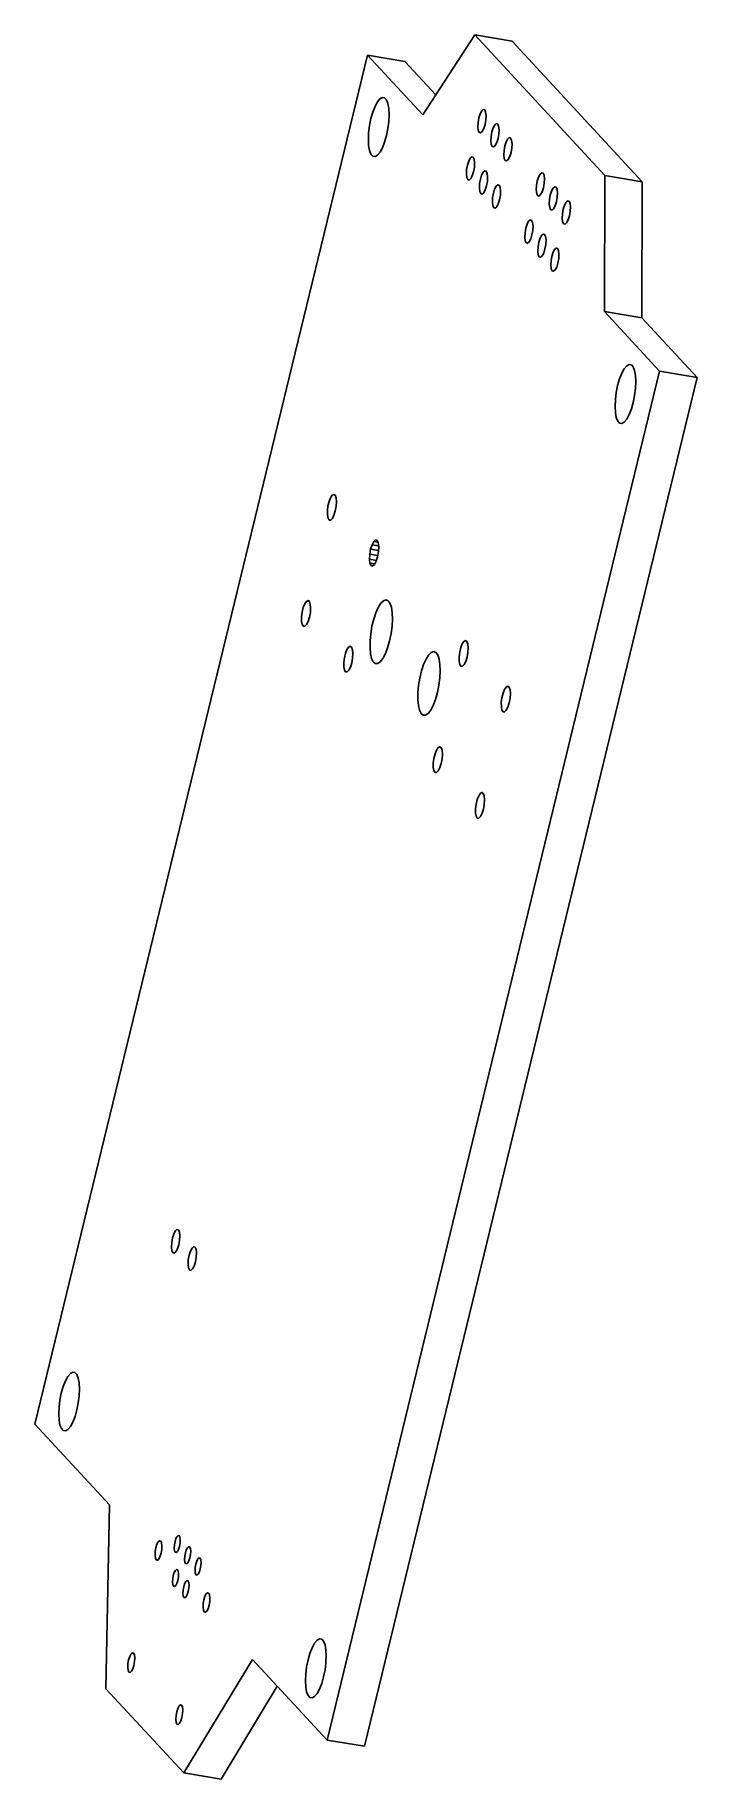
# Paper-space layout '_Right' of a CAD drawing. Header units: millimetres. Extents: x -12.3 to 14.3, y 42.8 to 112.8.
import ezdxf

# ---------------------------------------------------------------- set-up
doc = ezdxf.new("R2010")
doc.units = ezdxf.units.MM

psp = doc.layouts.new('_Right')

# ---------------------------------------------------------------- linework, layer by layer
at = {"color": 7, "linetype": 'Continuous', "lineweight": 25}
for p, q in [((5.358, 112.758), (3.27, 109.543)), ((10.573, 107.111), (5.358, 112.758)), ((5.358, 112.758), (6.859, 112.511)), ((12.074, 106.864), (6.859, 112.511)), ((1.057, 111.939), (-12.273, 57.01)), ((3.27, 109.543), (1.057, 111.939)), ((2.558, 111.692), (1.057, 111.939)), ((3.796, 110.353), (2.558, 111.692)), ((10.556, 101.652), (10.573, 107.111)), ((12.074, 106.864), (10.573, 107.111)), ((12.057, 101.406), (12.074, 106.864)), ((12.768, 99.257), (10.556, 101.652)), ((12.057, 101.406), (10.556, 101.652)), ((14.269, 99.011), (12.057, 101.406)), ((-0.562, 44.328), (12.768, 99.257)), ((0.939, 44.082), (14.269, 99.011)), ((14.269, 99.011), (12.768, 99.257)), ((1.31, 92.433), (1.24, 92.301)), ((1.31, 92.433), (1.382, 92.494)), ((1.31, 92.433), (1.476, 92.406)), ((1.445, 92.475), (1.382, 92.494)), ((1.445, 92.475), (1.489, 92.379)), ((1.146, 91.914), (1.136, 91.716)), ((1.136, 91.716), (1.155, 91.557)), ((1.136, 91.716), (1.415, 91.67)), ((1.183, 92.119), (1.146, 91.914)), ((1.146, 91.914), (1.469, 91.861)), ((1.24, 92.301), (1.183, 92.119)), ((1.183, 92.119), (1.5, 92.067)), ((1.24, 92.301), (1.503, 92.258)), ((1.404, 91.635), (1.461, 91.817)), ((1.461, 91.817), (1.498, 92.022)), ((1.507, 92.22), (1.489, 92.379)), ((1.498, 92.022), (1.507, 92.22)), ((1.155, 91.557), (1.199, 91.461)), ((1.155, 91.557), (1.346, 91.526)), ((1.199, 91.461), (1.261, 91.442)), ((1.199, 91.461), (1.27, 91.449)), ((1.261, 91.442), (1.333, 91.503)), ((1.333, 91.503), (1.404, 91.635)), ((-12.273, 57.01), (-9.281, 53.769)), ((-9.281, 53.769), (-9.427, 46.394)), ((-6.304, 43.012), (-3.555, 47.569)), ((-3.555, 47.569), (-0.562, 44.328)), ((-9.427, 46.394), (-6.304, 43.012)), ((-4.804, 42.766), (-2.557, 46.489)), ((0.939, 44.082), (-0.562, 44.328)), ((-4.804, 42.766), (-6.304, 43.012))]:
    psp.add_line(p, q, dxfattribs=at)
at = {"color": 7, "linetype": 'Continuous', "lineweight": 25, "flags": 128}
for points in [[(1.821, 108.72), (1.746, 108.458), (1.657, 108.231), (1.56, 108.052), (1.459, 107.931), (1.362, 107.876), (1.273, 107.89), (1.197, 107.971), (1.14, 108.116), (1.104, 108.315), (1.092, 108.558), (1.104, 108.83), (1.139, 109.115), (1.196, 109.397), (1.271, 109.659), (1.36, 109.886), (1.458, 110.065), (1.558, 110.186), (1.656, 110.241), (1.745, 110.227), (1.82, 110.146), (1.877, 110.001), (1.913, 109.802), (1.925, 109.559), (1.913, 109.287), (1.878, 109.002), (1.821, 108.72)], [(5.77, 109.161), (5.719, 108.999), (5.656, 108.882), (5.593, 108.828), (5.537, 108.845), (5.498, 108.93), (5.481, 109.071), (5.49, 109.246), (5.522, 109.429), (5.574, 109.591), (5.636, 109.707), (5.7, 109.762), (5.755, 109.745), (5.794, 109.659), (5.811, 109.518), (5.802, 109.343), (5.77, 109.161)], [(6.29, 108.597), (6.239, 108.435), (6.177, 108.318), (6.113, 108.264), (6.057, 108.281), (6.018, 108.367), (6.002, 108.508), (6.011, 108.683), (6.043, 108.865), (6.094, 109.027), (6.156, 109.144), (6.22, 109.198), (6.276, 109.181), (6.315, 109.095), (6.331, 108.954), (6.323, 108.78), (6.29, 108.597)], [(6.811, 108.034), (6.759, 107.872), (6.697, 107.755), (6.633, 107.701), (6.578, 107.718), (6.539, 107.803), (6.522, 107.944), (6.531, 108.119), (6.563, 108.301), (6.615, 108.463), (6.677, 108.58), (6.741, 108.634), (6.796, 108.617), (6.835, 108.532), (6.852, 108.391), (6.843, 108.216), (6.811, 108.034)], [(5.31, 107.267), (5.259, 107.105), (5.197, 106.988), (5.133, 106.934), (5.077, 106.951), (5.038, 107.036), (5.022, 107.177), (5.03, 107.352), (5.063, 107.534), (5.114, 107.696), (5.176, 107.813), (5.24, 107.867), (5.296, 107.85), (5.335, 107.765), (5.351, 107.624), (5.342, 107.449), (5.31, 107.267)], [(5.83, 106.703), (5.779, 106.541), (5.717, 106.424), (5.653, 106.37), (5.598, 106.387), (5.559, 106.473), (5.542, 106.614), (5.551, 106.788), (5.583, 106.971), (5.634, 107.133), (5.697, 107.25), (5.76, 107.304), (5.816, 107.287), (5.855, 107.201), (5.871, 107.06), (5.863, 106.885), (5.83, 106.703)], [(8.112, 106.624), (8.061, 106.462), (7.998, 106.346), (7.935, 106.291), (7.879, 106.308), (7.84, 106.394), (7.824, 106.535), (7.832, 106.71), (7.865, 106.892), (7.916, 107.054), (7.978, 107.171), (8.042, 107.225), (8.097, 107.208), (8.136, 107.123), (8.153, 106.982), (8.144, 106.807), (8.112, 106.624)], [(6.351, 106.139), (6.3, 105.977), (6.238, 105.861), (6.174, 105.806), (6.118, 105.823), (6.079, 105.909), (6.063, 106.05), (6.071, 106.225), (6.104, 106.407), (6.155, 106.569), (6.217, 106.686), (6.281, 106.74), (6.337, 106.723), (6.376, 106.638), (6.392, 106.497), (6.383, 106.322), (6.351, 106.139)], [(8.632, 106.061), (8.581, 105.899), (8.519, 105.782), (8.455, 105.728), (8.4, 105.745), (8.361, 105.83), (8.344, 105.971), (8.353, 106.146), (8.385, 106.329), (8.436, 106.49), (8.499, 106.607), (8.562, 106.661), (8.618, 106.645), (8.657, 106.559), (8.673, 106.418), (8.665, 106.243), (8.632, 106.061)], [(9.153, 105.497), (9.102, 105.335), (9.039, 105.218), (8.976, 105.164), (8.92, 105.181), (8.881, 105.267), (8.865, 105.408), (8.873, 105.583), (8.906, 105.765), (8.957, 105.927), (9.019, 106.044), (9.083, 106.098), (9.138, 106.081), (9.177, 105.995), (9.194, 105.854), (9.185, 105.679), (9.153, 105.497)], [(7.652, 104.73), (7.601, 104.568), (7.539, 104.451), (7.475, 104.397), (7.419, 104.414), (7.38, 104.5), (7.364, 104.641), (7.373, 104.816), (7.405, 104.998), (7.456, 105.16), (7.518, 105.277), (7.582, 105.331), (7.638, 105.314), (7.677, 105.229), (7.693, 105.088), (7.685, 104.913), (7.652, 104.73)], [(8.173, 104.167), (8.122, 104.005), (8.059, 103.888), (7.996, 103.834), (7.94, 103.851), (7.901, 103.936), (7.884, 104.077), (7.893, 104.252), (7.925, 104.434), (7.977, 104.596), (8.039, 104.713), (8.103, 104.767), (8.158, 104.75), (8.197, 104.665), (8.214, 104.524), (8.205, 104.349), (8.173, 104.167)], [(8.693, 103.603), (8.642, 103.441), (8.58, 103.324), (8.516, 103.27), (8.46, 103.287), (8.421, 103.373), (8.405, 103.513), (8.414, 103.688), (8.446, 103.871), (8.497, 104.033), (8.559, 104.15), (8.623, 104.204), (8.679, 104.187), (8.718, 104.101), (8.734, 103.96), (8.726, 103.785), (8.693, 103.603)], [(11.71, 98.011), (11.635, 97.749), (11.546, 97.522), (11.449, 97.343), (11.348, 97.222), (11.251, 97.167), (11.162, 97.18), (11.087, 97.262), (11.029, 97.407), (10.994, 97.606), (10.981, 97.849), (10.993, 98.121), (11.029, 98.406), (11.086, 98.687), (11.161, 98.95), (11.25, 99.177), (11.347, 99.356), (11.448, 99.477), (11.545, 99.532), (11.634, 99.518), (11.709, 99.437), (11.767, 99.292), (11.802, 99.092), (11.815, 98.85), (11.803, 98.578), (11.767, 98.293), (11.71, 98.011)], [(-0.233, 93.652), (-0.286, 93.482), (-0.35, 93.356), (-0.417, 93.289), (-0.477, 93.291), (-0.523, 93.362), (-0.548, 93.492), (-0.549, 93.664), (-0.526, 93.854), (-0.482, 94.037), (-0.422, 94.187), (-0.356, 94.286), (-0.291, 94.319), (-0.237, 94.281), (-0.201, 94.179), (-0.187, 94.025), (-0.199, 93.841), (-0.233, 93.652)], [(-1.267, 89.39), (-1.32, 89.221), (-1.384, 89.094), (-1.451, 89.027), (-1.512, 89.029), (-1.557, 89.1), (-1.583, 89.231), (-1.584, 89.402), (-1.56, 89.592), (-1.516, 89.775), (-1.457, 89.926), (-1.39, 90.024), (-1.325, 90.057), (-1.271, 90.02), (-1.235, 89.917), (-1.222, 89.764), (-1.233, 89.58), (-1.267, 89.39)], [(1.944, 88.44), (1.866, 88.167), (1.774, 87.928), (1.674, 87.737), (1.569, 87.603), (1.467, 87.534), (1.372, 87.533), (1.29, 87.602), (1.225, 87.734), (1.18, 87.925), (1.159, 88.163), (1.162, 88.436), (1.188, 88.729), (1.237, 89.025), (1.307, 89.31), (1.392, 89.568), (1.489, 89.784), (1.592, 89.948), (1.696, 90.05), (1.795, 90.085), (1.884, 90.051), (1.959, 89.95), (2.014, 89.787), (2.047, 89.571), (2.056, 89.314), (2.042, 89.029), (2.004, 88.733), (1.944, 88.44)], [(0.424, 87.558), (0.371, 87.389), (0.307, 87.262), (0.24, 87.195), (0.18, 87.198), (0.134, 87.269), (0.109, 87.399), (0.108, 87.57), (0.131, 87.76), (0.175, 87.943), (0.235, 88.094), (0.302, 88.192), (0.366, 88.225), (0.42, 88.188), (0.457, 88.085), (0.47, 87.932), (0.459, 87.748), (0.424, 87.558)], [(5.047, 87.785), (4.994, 87.616), (4.93, 87.489), (4.863, 87.422), (4.803, 87.425), (4.757, 87.496), (4.732, 87.626), (4.731, 87.797), (4.754, 87.987), (4.798, 88.17), (4.858, 88.321), (4.924, 88.419), (4.989, 88.452), (5.043, 88.415), (5.079, 88.312), (5.093, 88.159), (5.081, 87.975), (5.047, 87.785)], [(3.861, 86.364), (3.783, 86.091), (3.691, 85.852), (3.591, 85.661), (3.486, 85.527), (3.384, 85.458), (3.289, 85.458), (3.207, 85.526), (3.142, 85.659), (3.097, 85.849), (3.076, 86.087), (3.079, 86.36), (3.105, 86.653), (3.154, 86.949), (3.223, 87.234), (3.309, 87.492), (3.406, 87.708), (3.509, 87.872), (3.613, 87.974), (3.712, 88.009), (3.801, 87.975), (3.876, 87.874), (3.931, 87.711), (3.964, 87.495), (3.973, 87.238), (3.959, 86.954), (3.92, 86.657), (3.861, 86.364)], [(6.739, 85.954), (6.686, 85.784), (6.622, 85.657), (6.555, 85.59), (6.494, 85.593), (6.448, 85.664), (6.423, 85.794), (6.422, 85.966), (6.445, 86.156), (6.49, 86.338), (6.549, 86.489), (6.616, 86.587), (6.681, 86.62), (6.735, 86.583), (6.771, 86.481), (6.784, 86.327), (6.773, 86.143), (6.739, 85.954)], [(4.013, 83.524), (3.96, 83.354), (3.896, 83.227), (3.829, 83.161), (3.768, 83.163), (3.723, 83.234), (3.697, 83.364), (3.696, 83.536), (3.72, 83.726), (3.764, 83.908), (3.823, 84.059), (3.89, 84.158), (3.955, 84.19), (4.009, 84.153), (4.045, 84.051), (4.058, 83.897), (4.047, 83.713), (4.013, 83.524)], [(5.704, 81.692), (5.651, 81.522), (5.587, 81.395), (5.52, 81.329), (5.46, 81.331), (5.414, 81.402), (5.389, 81.532), (5.388, 81.704), (5.411, 81.894), (5.455, 82.077), (5.515, 82.227), (5.582, 82.326), (5.646, 82.358), (5.7, 82.321), (5.737, 82.219), (5.75, 82.065), (5.739, 81.881), (5.704, 81.692)], [(-6.507, 64.209), (-6.559, 64.044), (-6.623, 63.925), (-6.687, 63.87), (-6.744, 63.888), (-6.784, 63.975), (-6.8, 64.118), (-6.791, 64.296), (-6.759, 64.481), (-6.707, 64.645), (-6.643, 64.764), (-6.579, 64.819), (-6.522, 64.802), (-6.482, 64.715), (-6.466, 64.572), (-6.475, 64.394), (-6.507, 64.209)], [(-5.84, 63.52), (-5.892, 63.355), (-5.955, 63.236), (-6.02, 63.181), (-6.076, 63.199), (-6.116, 63.285), (-6.133, 63.429), (-6.124, 63.606), (-6.091, 63.792), (-6.039, 63.956), (-5.976, 64.075), (-5.911, 64.13), (-5.855, 64.113), (-5.815, 64.026), (-5.798, 63.883), (-5.807, 63.705), (-5.84, 63.52)], [(-10.59, 57.58), (-10.666, 57.318), (-10.754, 57.091), (-10.852, 56.911), (-10.952, 56.791), (-11.05, 56.736), (-11.139, 56.749), (-11.214, 56.831), (-11.271, 56.975), (-11.307, 57.175), (-11.319, 57.418), (-11.307, 57.689), (-11.272, 57.975), (-11.215, 58.256), (-11.14, 58.518), (-11.051, 58.746), (-10.954, 58.925), (-10.853, 59.046), (-10.756, 59.101), (-10.667, 59.087), (-10.591, 59.006), (-10.534, 58.861), (-10.498, 58.661), (-10.486, 58.419), (-10.498, 58.147), (-10.534, 57.862), (-10.59, 57.58)], [(-6.476, 52.101), (-6.514, 51.981), (-6.56, 51.895), (-6.607, 51.855), (-6.648, 51.868), (-6.677, 51.931), (-6.689, 52.035), (-6.682, 52.164), (-6.658, 52.298), (-6.621, 52.417), (-6.575, 52.504), (-6.528, 52.543), (-6.487, 52.531), (-6.458, 52.468), (-6.446, 52.364), (-6.452, 52.235), (-6.476, 52.101)], [(-7.217, 51.826), (-7.26, 51.69), (-7.312, 51.591), (-7.366, 51.546), (-7.413, 51.56), (-7.446, 51.632), (-7.459, 51.751), (-7.452, 51.898), (-7.425, 52.052), (-7.382, 52.188), (-7.329, 52.286), (-7.276, 52.332), (-7.229, 52.318), (-7.196, 52.246), (-7.182, 52.127), (-7.189, 51.98), (-7.217, 51.826)], [(-6.06, 51.65), (-6.098, 51.531), (-6.143, 51.444), (-6.19, 51.405), (-6.231, 51.417), (-6.26, 51.48), (-6.272, 51.584), (-6.266, 51.713), (-6.242, 51.847), (-6.204, 51.966), (-6.159, 52.053), (-6.112, 52.093), (-6.071, 52.08), (-6.042, 52.017), (-6.03, 51.913), (-6.036, 51.784), (-6.06, 51.65)], [(-6.544, 50.739), (-6.582, 50.62), (-6.627, 50.533), (-6.674, 50.494), (-6.715, 50.506), (-6.744, 50.569), (-6.756, 50.673), (-6.75, 50.802), (-6.726, 50.936), (-6.688, 51.056), (-6.643, 51.142), (-6.596, 51.182), (-6.555, 51.169), (-6.526, 51.106), (-6.514, 51.002), (-6.52, 50.873), (-6.544, 50.739)], [(-5.644, 51.199), (-5.681, 51.08), (-5.727, 50.993), (-5.774, 50.954), (-5.815, 50.966), (-5.844, 51.029), (-5.856, 51.133), (-5.85, 51.262), (-5.826, 51.396), (-5.788, 51.516), (-5.742, 51.602), (-5.695, 51.642), (-5.654, 51.629), (-5.625, 51.566), (-5.613, 51.462), (-5.62, 51.333), (-5.644, 51.199)], [(-6.128, 50.288), (-6.165, 50.169), (-6.211, 50.082), (-6.258, 50.043), (-6.299, 50.055), (-6.328, 50.118), (-6.34, 50.222), (-6.334, 50.351), (-6.31, 50.485), (-6.272, 50.605), (-6.226, 50.691), (-6.179, 50.731), (-6.138, 50.718), (-6.109, 50.655), (-6.097, 50.551), (-6.104, 50.422), (-6.128, 50.288)], [(-5.291, 49.741), (-5.334, 49.604), (-5.386, 49.506), (-5.44, 49.46), (-5.487, 49.475), (-5.52, 49.547), (-5.534, 49.665), (-5.526, 49.813), (-5.499, 49.966), (-5.456, 50.103), (-5.404, 50.201), (-5.35, 50.247), (-5.303, 50.232), (-5.27, 50.16), (-5.256, 50.042), (-5.264, 49.894), (-5.291, 49.741)], [(-0.701, 46.871), (-0.776, 46.609), (-0.865, 46.381), (-0.963, 46.202), (-1.063, 46.082), (-1.161, 46.026), (-1.25, 46.04), (-1.325, 46.122), (-1.382, 46.266), (-1.418, 46.466), (-1.43, 46.708), (-1.418, 46.98), (-1.383, 47.265), (-1.326, 47.547), (-1.251, 47.809), (-1.162, 48.037), (-1.064, 48.216), (-0.964, 48.336), (-0.866, 48.391), (-0.777, 48.378), (-0.702, 48.296), (-0.645, 48.152), (-0.609, 47.952), (-0.597, 47.709), (-0.609, 47.438), (-0.644, 47.153), (-0.701, 46.871)], [(-8.308, 47.328), (-8.352, 47.191), (-8.404, 47.093), (-8.458, 47.047), (-8.504, 47.062), (-8.537, 47.134), (-8.551, 47.252), (-8.544, 47.4), (-8.517, 47.553), (-8.474, 47.69), (-8.421, 47.788), (-8.367, 47.834), (-8.321, 47.819), (-8.288, 47.747), (-8.274, 47.629), (-8.281, 47.481), (-8.308, 47.328)], [(-6.383, 45.242), (-6.426, 45.106), (-6.478, 45.007), (-6.532, 44.962), (-6.579, 44.976), (-6.611, 45.048), (-6.625, 45.167), (-6.618, 45.314), (-6.591, 45.468), (-6.548, 45.604), (-6.495, 45.703), (-6.442, 45.748), (-6.395, 45.734), (-6.362, 45.662), (-6.348, 45.543), (-6.355, 45.396), (-6.383, 45.242)]]:
    psp.add_lwpolyline(points, dxfattribs=at)

doc.saveas('drawing.dxf')
